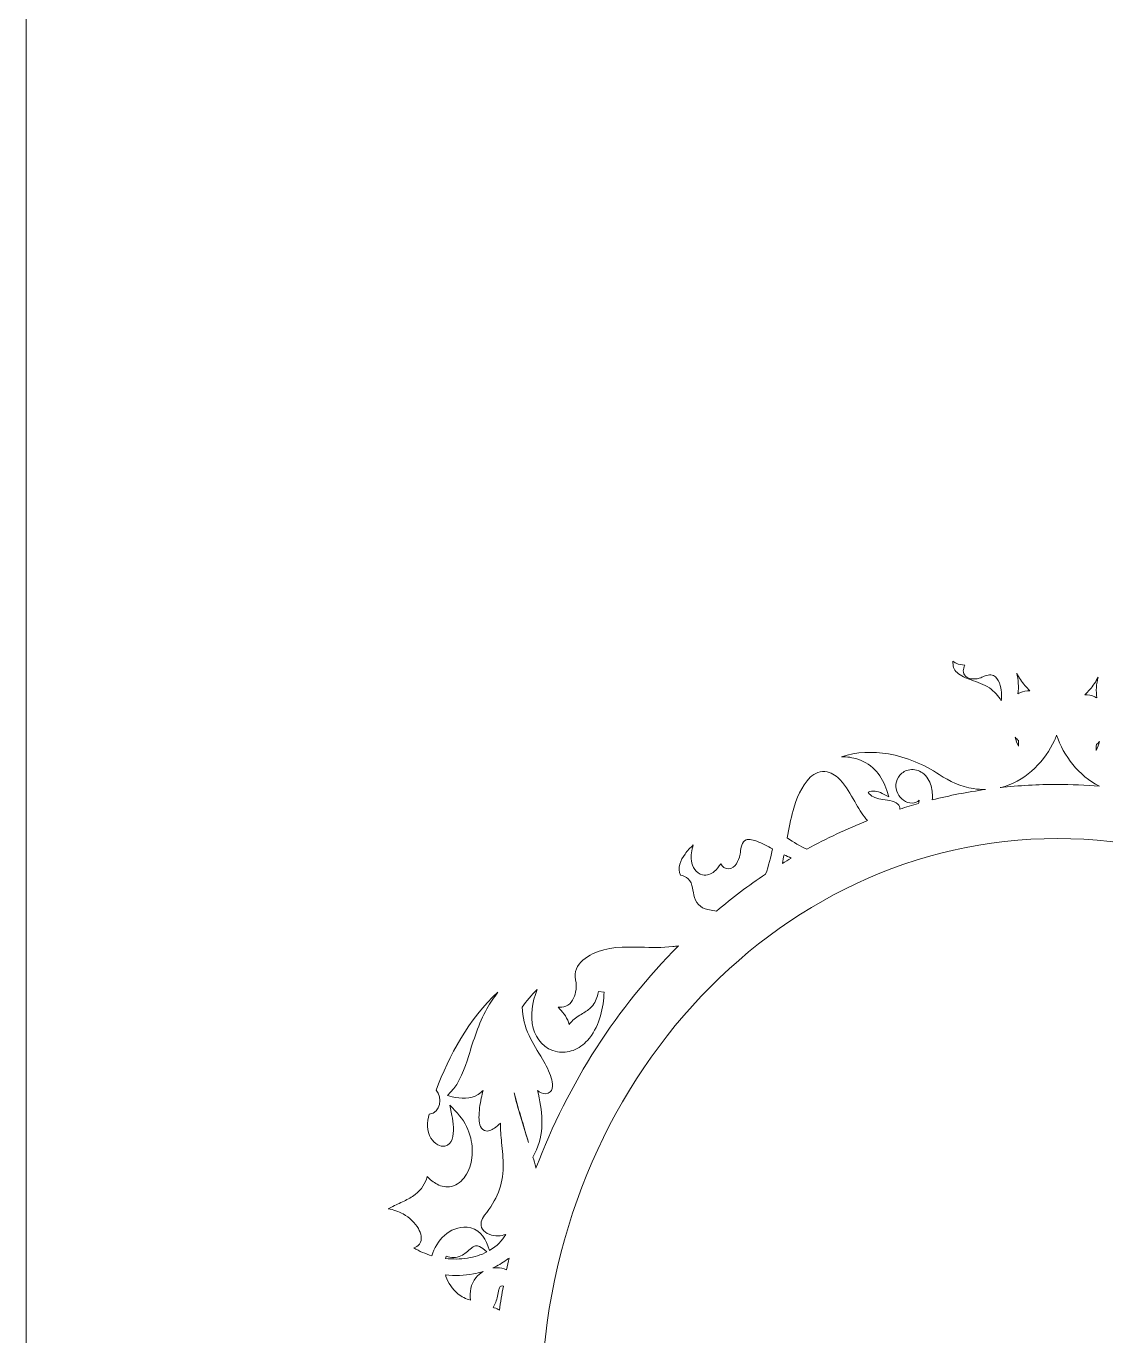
# Model space of a CAD drawing. Header units: millimetres. Extents: x -989 to 989, y -553 to 553.
# Drawn here: x 395.5 to 450.5, y 204.5 to 271.3 of the extents above; entities that cross this region are included whole.
import ezdxf

# ---------------------------------------------------------------- set-up
doc = ezdxf.new("R2010")
doc.units = ezdxf.units.MM
doc.header["$MEASUREMENT"] = 0
doc.layers.add('Camada 1', color=7, linetype='Continuous')

msp = doc.modelspace()

# ---------------------------------------------------------------- linework, layer by layer
at = {"layer": 'Camada 1', "color": 142, "lineweight": 20}
msp.add_lwpolyline([(395.4718, 33.5177), (593.2076, 33.5177), (593.2076, 414.1477), (395.4718, 414.1477), (395.4718, 33.5177)], close=True, dxfattribs=at)
at = {"layer": 'Camada 1', "color": 250, "lineweight": 9}
for points, knots in [([(442.7461, 238.8843), (442.7388, 238.6731), (442.7856, 238.4678), (442.9557, 238.305), (442.9557, 238.305), (443.1358, 238.1326), (443.4288, 238.0265), (443.6702, 237.9394), (443.6702, 237.9394), (443.9956, 237.822), (444.3188, 237.7118), (444.6049, 237.5258), (444.6049, 237.5258), (444.8702, 237.3535), (445.0646, 237.1227), (445.2116, 236.8676), (445.2116, 236.8676), (445.2315, 237.014), (445.2336, 237.1653), (445.2213, 237.3104), (445.2213, 237.3104), (445.1995, 237.5696), (445.102, 238.023), (444.8118, 238.1561), (444.8118, 238.1561), (444.6371, 238.2362), (444.4327, 238.1699), (444.2741, 238.0906), (444.2741, 238.0906), (444.2412, 238.0741), (444.2072, 238.0595), (444.1724, 238.0467), (444.1724, 238.0467), (443.9318, 237.9584), (443.5841, 237.9402), (443.3914, 238.1241), (443.3914, 238.1241), (443.2232, 238.2845), (443.2621, 238.4989), (443.3577, 238.6873), (443.3577, 238.6873), (443.2023, 238.6947), (443.0488, 238.7246), (442.91, 238.7876), (442.91, 238.7876), (442.8504, 238.8146), (442.7955, 238.8469), (442.7461, 238.8843)], [0, 0, 0, 0, 0.0769231, 0.0769231, 0.0769231, 0.0769231, 0.1538462, 0.1538462, 0.1538462, 0.1538462, 0.2307692, 0.2307692, 0.2307692, 0.2307692, 0.3076923, 0.3076923, 0.3076923, 0.3076923, 0.3846154, 0.3846154, 0.3846154, 0.3846154, 0.4615385, 0.4615385, 0.4615385, 0.4615385, 0.5384615, 0.5384615, 0.5384615, 0.5384615, 0.6153846, 0.6153846, 0.6153846, 0.6153846, 0.6923077, 0.6923077, 0.6923077, 0.6923077, 0.7692308, 0.7692308, 0.7692308, 0.7692308, 0.8461538, 0.8461538, 0.8461538, 0.8461538, 1, 1, 1, 1]), ([(446.0007, 238.2819), (446.0879, 237.9395), (446.1137, 237.5836), (446.0655, 237.2233), (446.0655, 237.2233), (446.0964, 237.2428), (446.1287, 237.2608), (446.1624, 237.2772), (446.1624, 237.2772), (446.331, 237.3588), (446.5058, 237.3864), (446.6786, 237.3758), (446.6786, 237.3758), (446.4959, 237.554), (446.3295, 237.7448), (446.192, 237.9501), (446.192, 237.9501), (446.12, 238.0577), (446.057, 238.168), (446.0007, 238.2819)], [0, 0, 0, 0, 0.1666667, 0.1666667, 0.1666667, 0.1666667, 0.3333333, 0.3333333, 0.3333333, 0.3333333, 0.5, 0.5, 0.5, 0.5, 0.6666667, 0.6666667, 0.6666667, 0.6666667, 1, 1, 1, 1]), ([(450.1515, 238.0729), (450.0952, 237.959), (450.0322, 237.8486), (449.9602, 237.7411), (449.9602, 237.7411), (449.8227, 237.5357), (449.6563, 237.345), (449.4736, 237.1668), (449.4736, 237.1668), (449.6464, 237.1774), (449.8212, 237.1498), (449.9898, 237.0681), (449.9898, 237.0681), (450.0235, 237.0518), (450.0558, 237.0338), (450.0867, 237.0143), (450.0867, 237.0143), (450.0385, 237.3746), (450.0643, 237.7305), (450.1515, 238.0729)], [0, 0, 0, 0, 0.1666667, 0.1666667, 0.1666667, 0.1666667, 0.3333333, 0.3333333, 0.3333333, 0.3333333, 0.5, 0.5, 0.5, 0.5, 0.6666667, 0.6666667, 0.6666667, 0.6666667, 1, 1, 1, 1]), ([(448.0761, 232.6044), (448.7989, 232.6044), (449.5154, 232.5743), (450.2248, 232.5163), (450.2248, 232.5163), (449.1567, 233.0492), (448.3904, 234.0665), (448.0386, 235.1126), (448.0386, 235.1126), (448.0035, 235.0225), (447.9654, 234.9333), (447.9246, 234.8451), (447.9246, 234.8451), (447.458, 233.8375), (446.5763, 232.8817), (445.3917, 232.5084), (445.3917, 232.5084), (445.3123, 232.4834), (445.2324, 232.4613), (445.152, 232.4421), (445.152, 232.4421), (446.1136, 232.5493), (447.089, 232.6044), (448.0761, 232.6044)], [0, 0, 0, 0, 0.1428571, 0.1428571, 0.1428571, 0.1428571, 0.2857143, 0.2857143, 0.2857143, 0.2857143, 0.4285714, 0.4285714, 0.4285714, 0.4285714, 0.5714286, 0.5714286, 0.5714286, 0.5714286, 0.7142857, 0.7142857, 0.7142857, 0.7142857, 1, 1, 1, 1]), ([(445.9211, 235.0097), (445.9602, 234.853), (446.0177, 234.7006), (446.097, 234.5486), (446.097, 234.5486), (446.1017, 234.647), (446.0974, 234.7457), (446.0854, 234.8435), (446.0854, 234.8435), (446.0261, 234.8958), (445.9713, 234.9514), (445.9211, 235.0097)], [0, 0, 0, 0, 0.25, 0.25, 0.25, 0.25, 0.5, 0.5, 0.5, 0.5, 1, 1, 1, 1]), ([(450.2311, 234.8007), (450.1809, 234.7423), (450.1261, 234.6868), (450.0668, 234.6345), (450.0668, 234.6345), (450.0547, 234.5367), (450.0505, 234.438), (450.0552, 234.3396), (450.0552, 234.3396), (450.1345, 234.4916), (450.192, 234.644), (450.2311, 234.8007)], [0, 0, 0, 0, 0.25, 0.25, 0.25, 0.25, 0.5, 0.5, 0.5, 0.5, 1, 1, 1, 1]), ([(440.0434, 231.3489), (440.3566, 231.4492), (440.6719, 231.5438), (440.9894, 231.6327), (440.9894, 231.6327), (441.0079, 231.688), (441.0226, 231.7443), (441.0334, 231.8012), (441.0334, 231.8012), (440.9382, 231.7163), (440.8176, 231.6594), (440.6658, 231.6542), (440.6658, 231.6542), (440.336, 231.6429), (440.0621, 231.8927), (439.9354, 232.141), (439.9354, 232.141), (439.7767, 232.4517), (439.8038, 232.8062), (440.0423, 233.0795), (440.0423, 233.0795), (440.1678, 233.2233), (440.3432, 233.3247), (440.5465, 233.3553), (440.5465, 233.3553), (440.7821, 233.3907), (441.012, 233.3252), (441.1956, 233.1929), (441.1956, 233.1929), (441.4244, 233.0279), (441.5594, 232.7797), (441.6305, 232.5304), (441.6305, 232.5304), (441.6978, 232.2946), (441.7186, 232.0542), (441.6932, 231.8189), (441.6932, 231.8189), (442.5826, 232.0416), (443.4875, 232.2194), (444.4061, 232.3485), (444.4061, 232.3485), (444.2016, 232.3452), (443.9959, 232.36), (443.7905, 232.3929), (443.7905, 232.3929), (443.1501, 232.4954), (442.5638, 232.7635), (442.0475, 233.109), (442.0475, 233.109), (441.2859, 233.6185), (440.3948, 233.9995), (439.4555, 234.1604), (439.4555, 234.1604), (438.6616, 234.2963), (437.8258, 234.2724), (437.0647, 234.0207), (437.0647, 234.0207), (437.3476, 234.0193), (437.6292, 233.9783), (437.892, 233.8916), (437.892, 233.8916), (438.6936, 233.6275), (439.1483, 233.0128), (439.368, 232.304), (439.368, 232.304), (439.368, 232.304), (439.4704, 231.9738), (439.4704, 231.9738), (439.4704, 231.9738), (439.4704, 231.9738), (439.1369, 232.1461), (439.1369, 232.1461), (439.1369, 232.1461), (438.893, 232.2721), (438.6547, 232.3122), (438.419, 232.2062), (438.419, 232.2062), (438.5563, 231.9936), (438.7822, 231.9074), (439.0642, 231.8561), (439.0642, 231.8561), (439.2178, 231.8282), (439.3742, 231.8135), (439.5273, 231.7846), (439.5273, 231.7846), (439.6767, 231.7564), (439.8324, 231.7117), (439.9354, 231.6055), (439.9354, 231.6055), (440.0071, 231.5318), (440.0383, 231.4432), (440.0434, 231.3489)], [0, 0, 0, 0, 0.0416667, 0.0416667, 0.0416667, 0.0416667, 0.0833333, 0.0833333, 0.0833333, 0.0833333, 0.125, 0.125, 0.125, 0.125, 0.1666667, 0.1666667, 0.1666667, 0.1666667, 0.2083333, 0.2083333, 0.2083333, 0.2083333, 0.25, 0.25, 0.25, 0.25, 0.2916667, 0.2916667, 0.2916667, 0.2916667, 0.3333333, 0.3333333, 0.3333333, 0.3333333, 0.375, 0.375, 0.375, 0.375, 0.4166667, 0.4166667, 0.4166667, 0.4166667, 0.4583333, 0.4583333, 0.4583333, 0.4583333, 0.5, 0.5, 0.5, 0.5, 0.5416667, 0.5416667, 0.5416667, 0.5416667, 0.5833333, 0.5833333, 0.5833333, 0.5833333, 0.625, 0.625, 0.625, 0.625, 0.6666667, 0.6666667, 0.6666667, 0.6666667, 0.7083333, 0.7083333, 0.7083333, 0.7083333, 0.75, 0.75, 0.75, 0.75, 0.7916667, 0.7916667, 0.7916667, 0.7916667, 0.8333333, 0.8333333, 0.8333333, 0.8333333, 0.875, 0.875, 0.875, 0.875, 0.9166667, 0.9166667, 0.9166667, 0.9166667, 1, 1, 1, 1]), ([(435.3004, 229.3086), (436.3014, 229.8564), (437.3348, 230.3425), (438.3974, 230.7611), (438.3974, 230.7611), (438.1599, 231.0093), (437.983, 231.3039), (437.8171, 231.5917), (437.8171, 231.5917), (437.598, 231.9717), (437.3916, 232.3449), (437.1151, 232.6966), (437.1151, 232.6966), (437.0822, 232.7385), (437.0477, 232.7793), (437.0114, 232.8189), (437.0114, 232.8189), (436.8397, 233.0066), (436.6061, 233.191), (436.3352, 233.2497), (436.3352, 233.2497), (435.998, 233.3229), (435.7033, 233.1767), (435.465, 232.9754), (435.465, 232.9754), (435.0293, 232.4798), (434.7525, 231.8952), (434.595, 231.2849), (434.595, 231.2849), (434.4752, 230.8205), (434.3804, 230.3541), (434.2916, 229.8847), (434.2916, 229.8847), (434.6284, 229.6526), (434.956, 229.4479), (435.3004, 229.3086)], [0, 0, 0, 0, 0.1, 0.1, 0.1, 0.1, 0.2, 0.2, 0.2, 0.2, 0.3, 0.3, 0.3, 0.3, 0.4, 0.4, 0.4, 0.4, 0.5, 0.5, 0.5, 0.5, 0.6, 0.6, 0.6, 0.6, 0.7, 0.7, 0.7, 0.7, 0.8, 0.8, 0.8, 0.8, 1, 1, 1, 1]), ([(448.0761, 229.8447), (462.6176, 229.8447), (474.4058, 216.8115), (474.4058, 200.7342), (474.4058, 200.7342), (474.4058, 184.6569), (462.6176, 171.6237), (448.0761, 171.6237), (448.0761, 171.6237), (433.5346, 171.6237), (421.7464, 184.6569), (421.7464, 200.7342), (421.7464, 200.7342), (421.7464, 216.8115), (433.5346, 229.8447), (448.0761, 229.8447)], [0, 0, 0, 0, 0.2, 0.2, 0.2, 0.2, 0.4, 0.4, 0.4, 0.4, 0.6, 0.6, 0.6, 0.6, 1, 1, 1, 1]), ([(433.1917, 228.0315), (433.3459, 228.456), (433.4546, 228.8957), (433.546, 229.3269), (433.546, 229.3269), (433.2905, 229.4619), (433.0221, 229.6035), (432.7523, 229.7045), (432.7523, 229.7045), (432.6019, 229.7608), (432.3536, 229.8404), (432.1923, 229.778), (432.1923, 229.778), (431.9753, 229.6939), (431.9264, 229.3412), (431.9101, 229.1642), (431.9101, 229.1642), (431.9049, 229.107), (431.8956, 229.05), (431.8828, 228.9938), (431.8828, 228.9938), (431.8273, 228.7489), (431.6437, 228.3136), (431.3046, 228.3006), (431.3046, 228.3006), (431.1188, 228.2934), (430.9894, 228.4147), (430.8997, 228.5613), (430.8997, 228.5613), (430.8132, 228.4148), (430.7067, 228.2764), (430.5761, 228.1701), (430.5761, 228.1701), (430.4124, 228.0369), (430.201, 227.9508), (429.9763, 227.9974), (429.9763, 227.9974), (429.62, 228.0712), (429.456, 228.4164), (429.4136, 228.7076), (429.4136, 228.7076), (429.3747, 228.9743), (429.4156, 229.2529), (429.5026, 229.5188), (429.5026, 229.5188), (429.3474, 229.3773), (429.203, 229.2221), (429.0819, 229.0572), (429.0819, 229.0572), (428.8501, 228.7416), (428.6696, 228.3399), (428.8468, 227.9764), (428.8468, 227.9764), (428.998, 227.9565), (429.1356, 227.9031), (429.2427, 227.7981), (429.2427, 227.7981), (429.3718, 227.6714), (429.4245, 227.5003), (429.4601, 227.3365), (429.4601, 227.3365), (429.4958, 227.172), (429.5165, 227.0048), (429.5653, 226.8427), (429.5653, 226.8427), (429.6872, 226.4377), (429.9536, 226.2605), (430.4174, 226.1916), (430.4174, 226.1916), (430.4174, 226.1916), (430.6862, 226.1517), (430.6862, 226.1517), (430.6862, 226.1517), (431.4898, 226.8247), (432.3256, 227.4529), (433.1917, 228.0315)], [0, 0, 0, 0, 0.05, 0.05, 0.05, 0.05, 0.1, 0.1, 0.1, 0.1, 0.15, 0.15, 0.15, 0.15, 0.2, 0.2, 0.2, 0.2, 0.25, 0.25, 0.25, 0.25, 0.3, 0.3, 0.3, 0.3, 0.35, 0.35, 0.35, 0.35, 0.4, 0.4, 0.4, 0.4, 0.45, 0.45, 0.45, 0.45, 0.5, 0.5, 0.5, 0.5, 0.55, 0.55, 0.55, 0.55, 0.6, 0.6, 0.6, 0.6, 0.65, 0.65, 0.65, 0.65, 0.7, 0.7, 0.7, 0.7, 0.75, 0.75, 0.75, 0.75, 0.8, 0.8, 0.8, 0.8, 0.85, 0.85, 0.85, 0.85, 0.9, 0.9, 0.9, 0.9, 1, 1, 1, 1]), ([(434.0469, 228.5792), (434.1958, 228.6709), (434.3451, 228.762), (434.4956, 228.8509), (434.4956, 228.8509), (434.3722, 228.9059), (434.2509, 228.964), (434.1328, 229.0229), (434.1328, 229.0229), (434.1056, 228.8759), (434.0775, 228.7276), (434.0469, 228.5792)], [0, 0, 0, 0, 0.25, 0.25, 0.25, 0.25, 0.5, 0.5, 0.5, 0.5, 1, 1, 1, 1]), ([(421.4766, 213.0341), (423.1265, 217.3898), (425.6253, 221.2548), (428.7454, 224.3753), (428.7454, 224.3753), (428.6486, 224.3622), (428.5519, 224.3498), (428.4556, 224.3381), (428.4556, 224.3381), (427.9145, 224.2724), (427.3613, 224.2943), (426.8171, 224.3081), (426.8171, 224.3081), (425.9814, 224.3294), (425.1104, 224.3399), (424.3607, 223.9611), (424.3607, 223.9611), (424.0226, 223.7903), (423.6813, 223.5376), (423.538, 223.2068), (423.538, 223.2068), (423.4593, 223.025), (423.4489, 222.8383), (423.4981, 222.649), (423.4981, 222.649), (423.5492, 222.4527), (423.54, 222.2176), (423.5, 222.0204), (423.5, 222.0204), (423.4449, 221.749), (423.3043, 221.4226), (423.0071, 221.2939), (423.0071, 221.2939), (422.8729, 221.2358), (422.736, 221.2293), (422.6038, 221.2547), (422.6038, 221.2547), (422.6293, 221.2258), (422.655, 221.1971), (422.6805, 221.1685), (422.6805, 221.1685), (422.7869, 221.0496), (422.891, 220.9314), (422.9784, 220.8005), (422.9784, 220.8005), (423.0723, 220.6597), (423.137, 220.517), (423.1767, 220.371), (423.1767, 220.371), (423.2144, 220.4233), (423.256, 220.4738), (423.302, 220.5221), (423.302, 220.5221), (423.4652, 220.6938), (423.6514, 220.8054), (423.8594, 220.9278), (423.8594, 220.9278), (424.0282, 221.0272), (424.184, 221.1234), (424.3133, 221.2644), (424.3133, 221.2644), (424.4852, 221.4519), (424.5777, 221.6832), (424.6347, 221.9169), (424.6347, 221.9169), (424.6347, 221.9169), (424.6656, 222.0435), (424.6656, 222.0435), (424.6656, 222.0435), (424.6656, 222.0435), (424.9547, 222.0081), (424.9547, 222.0081), (424.9547, 222.0081), (424.9547, 222.0081), (424.9459, 221.8788), (424.9459, 221.8788), (424.9459, 221.8788), (424.892, 221.0929), (424.6805, 220.1781), (424.1039, 219.5533), (424.1039, 219.5533), (423.9052, 219.338), (423.6584, 219.1548), (423.367, 219.0473), (423.367, 219.0473), (423.1136, 218.9539), (422.8396, 218.9236), (422.5695, 218.971), (422.5695, 218.971), (421.8983, 219.0887), (421.4879, 219.6171), (421.3368, 220.177), (421.3368, 220.177), (421.1653, 220.8123), (421.2879, 221.5071), (421.5304, 222.1419), (421.5304, 222.1419), (421.2491, 221.861), (420.9895, 221.5622), (420.7718, 221.2428), (420.7718, 221.2428), (420.7932, 220.7352), (420.9108, 220.2688), (421.1291, 219.7978), (421.1291, 219.7978), (421.3217, 219.3824), (421.5758, 218.9985), (421.8075, 218.6006), (421.8075, 218.6006), (421.9885, 218.2899), (422.1493, 217.9762), (422.2591, 217.6394), (422.2591, 217.6394), (422.3325, 217.4143), (422.3958, 216.9955), (422.108, 216.8612), (422.108, 216.8612), (421.9479, 216.7865), (421.7726, 216.8509), (421.6389, 216.9385), (421.6389, 216.9385), (421.612, 216.9561), (421.5855, 216.9753), (421.5595, 216.9957), (421.5595, 216.9957), (421.7928, 215.9904), (421.9395, 214.9626), (421.4972, 213.9766), (421.4972, 213.9766), (421.4972, 213.9766), (421.3255, 213.5939), (421.3255, 213.5939), (421.3255, 213.5939), (421.3743, 213.4251), (421.4208, 213.2558), (421.4637, 213.0858), (421.4637, 213.0858), (421.4637, 213.0858), (421.4766, 213.0341), (421.4766, 213.0341)], [0, 0, 0, 0, 0.0277778, 0.0277778, 0.0277778, 0.0277778, 0.0555556, 0.0555556, 0.0555556, 0.0555556, 0.0833333, 0.0833333, 0.0833333, 0.0833333, 0.1111111, 0.1111111, 0.1111111, 0.1111111, 0.1388889, 0.1388889, 0.1388889, 0.1388889, 0.1666667, 0.1666667, 0.1666667, 0.1666667, 0.1944444, 0.1944444, 0.1944444, 0.1944444, 0.2222222, 0.2222222, 0.2222222, 0.2222222, 0.25, 0.25, 0.25, 0.25, 0.2777778, 0.2777778, 0.2777778, 0.2777778, 0.3055556, 0.3055556, 0.3055556, 0.3055556, 0.3333333, 0.3333333, 0.3333333, 0.3333333, 0.3611111, 0.3611111, 0.3611111, 0.3611111, 0.3888889, 0.3888889, 0.3888889, 0.3888889, 0.4166667, 0.4166667, 0.4166667, 0.4166667, 0.4444444, 0.4444444, 0.4444444, 0.4444444, 0.4722222, 0.4722222, 0.4722222, 0.4722222, 0.5, 0.5, 0.5, 0.5, 0.5277778, 0.5277778, 0.5277778, 0.5277778, 0.5555556, 0.5555556, 0.5555556, 0.5555556, 0.5833333, 0.5833333, 0.5833333, 0.5833333, 0.6111111, 0.6111111, 0.6111111, 0.6111111, 0.6388889, 0.6388889, 0.6388889, 0.6388889, 0.6666667, 0.6666667, 0.6666667, 0.6666667, 0.6944444, 0.6944444, 0.6944444, 0.6944444, 0.7222222, 0.7222222, 0.7222222, 0.7222222, 0.75, 0.75, 0.75, 0.75, 0.7777778, 0.7777778, 0.7777778, 0.7777778, 0.8055556, 0.8055556, 0.8055556, 0.8055556, 0.8333333, 0.8333333, 0.8333333, 0.8333333, 0.8611111, 0.8611111, 0.8611111, 0.8611111, 0.8888889, 0.8888889, 0.8888889, 0.8888889, 0.9166667, 0.9166667, 0.9166667, 0.9166667, 0.9444444, 0.9444444, 0.9444444, 0.9444444, 1, 1, 1, 1]), ([(413.9314, 210.9634), (414.2053, 210.9288), (414.4684, 210.837), (414.7052, 210.7022), (414.7052, 210.7022), (415.0216, 210.5222), (415.3071, 210.2559), (415.4784, 209.9577), (415.4784, 209.9577), (415.6118, 209.7256), (415.7083, 209.4046), (415.5319, 209.169), (415.5319, 209.169), (415.46, 209.073), (415.3595, 209.0133), (415.2465, 208.979), (415.2465, 208.979), (415.5294, 208.8029), (415.8452, 208.6676), (416.1737, 208.573), (416.1737, 208.573), (416.2782, 208.9599), (416.4957, 209.3297), (416.8128, 209.6106), (416.8128, 209.6106), (417.1121, 209.8757), (417.526, 210.0761), (417.9608, 210.0316), (417.9608, 210.0316), (418.53, 209.9733), (418.8594, 209.5336), (419.025, 209.087), (419.025, 209.087), (419.025, 209.087), (419.1144, 208.8458), (419.1144, 208.8458), (419.1144, 208.8458), (419.12, 208.849), (419.1255, 208.8524), (419.1311, 208.8557), (419.1311, 208.8557), (419.4826, 209.0669), (419.751, 209.3401), (419.9354, 209.6618), (419.9354, 209.6618), (419.8137, 209.6172), (419.6816, 209.5923), (419.5447, 209.5891), (419.5447, 209.5891), (419.2439, 209.5819), (418.9057, 209.6869), (418.7512, 209.9308), (418.7512, 209.9308), (418.6007, 210.1684), (418.6895, 210.4291), (418.8562, 210.6384), (418.8562, 210.6384), (419.4789, 211.4201), (419.7974, 212.1583), (419.8069, 213.1178), (419.8069, 213.1178), (419.811, 213.5273), (419.7645, 213.9376), (419.7254, 214.3452), (419.7254, 214.3452), (419.6934, 214.6779), (419.6675, 215.0073), (419.6611, 215.3389), (419.6611, 215.3389), (419.5649, 215.2403), (419.4623, 215.1476), (419.3565, 215.0739), (419.3565, 215.0739), (419.2168, 214.9765), (419.0289, 214.8883), (418.8509, 214.9601), (418.8509, 214.9601), (418.5995, 215.0616), (418.5726, 215.407), (418.5702, 215.6177), (418.5702, 215.6177), (418.5664, 215.9442), (418.6225, 216.294), (418.6902, 216.6145), (418.6902, 216.6145), (418.7168, 216.7406), (418.7468, 216.8694), (418.7805, 216.9982), (418.7805, 216.9982), (418.7032, 216.9226), (418.621, 216.8531), (418.531, 216.7953), (418.531, 216.7953), (418.1301, 216.5383), (417.6569, 216.5748), (417.2026, 216.6829), (417.2026, 216.6829), (417.2026, 216.6829), (416.9584, 216.741), (416.9584, 216.741), (416.9584, 216.741), (416.9584, 216.741), (417.1248, 216.9099), (417.1248, 216.9099), (417.1248, 216.9099), (417.5844, 217.3764), (417.8508, 218.1503), (418.0342, 218.7386), (418.0342, 218.7386), (418.2907, 219.5613), (418.5527, 220.4028), (418.9775, 221.1716), (418.9775, 221.1716), (419.1448, 221.4746), (419.3321, 221.7547), (419.5404, 222.017), (419.5404, 222.017), (418.0385, 220.6532), (417.0429, 218.7432), (416.3782, 217.018), (416.3782, 217.018), (416.7179, 216.641), (416.6237, 215.8622), (416.0339, 215.7845), (416.0339, 215.7845), (415.8911, 215.3867), (415.8858, 214.942), (416.1224, 214.5707), (416.1224, 214.5707), (416.2071, 214.4377), (416.3268, 214.3125), (416.4746, 214.232), (416.4746, 214.232), (416.58, 214.1747), (416.7081, 214.1368), (416.8324, 214.1578), (416.8324, 214.1578), (417.0313, 214.1915), (417.141, 214.3632), (417.1974, 214.5208), (417.1974, 214.5208), (417.3254, 214.8782), (417.2671, 215.3611), (417.1921, 215.7223), (417.1921, 215.7223), (417.1921, 215.7223), (417.0821, 216.2519), (417.0821, 216.2519), (417.0821, 216.2519), (417.0821, 216.2519), (417.4684, 215.8367), (417.4684, 215.8367), (417.4684, 215.8367), (417.7729, 215.5094), (417.9883, 215.1271), (418.1106, 214.7173), (418.1106, 214.7173), (418.2212, 214.3468), (418.2558, 213.9533), (418.2081, 213.5721), (418.2081, 213.5721), (418.1674, 213.2471), (418.063, 212.9074), (417.8722, 212.6255), (417.8722, 212.6255), (417.7112, 212.3879), (417.4753, 212.1761), (417.1636, 212.1075), (417.1636, 212.1075), (416.9081, 212.0512), (416.6577, 212.1038), (416.4337, 212.2197), (416.4337, 212.2197), (416.243, 212.3184), (416.0742, 212.4603), (415.928, 212.6154), (415.928, 212.6154), (415.8299, 212.2601), (415.6521, 211.9459), (415.3185, 211.6924), (415.3185, 211.6924), (415.1446, 211.5602), (414.9473, 211.4567), (414.7465, 211.3603), (414.7465, 211.3603), (414.5309, 211.2567), (414.312, 211.1601), (414.0999, 211.0505), (414.0999, 211.0505), (414.0999, 211.0505), (413.9314, 210.9634), (413.9314, 210.9634)], [0, 0, 0, 0, 0.0204082, 0.0204082, 0.0204082, 0.0204082, 0.0408163, 0.0408163, 0.0408163, 0.0408163, 0.0612245, 0.0612245, 0.0612245, 0.0612245, 0.0816327, 0.0816327, 0.0816327, 0.0816327, 0.1020408, 0.1020408, 0.1020408, 0.1020408, 0.122449, 0.122449, 0.122449, 0.122449, 0.1428571, 0.1428571, 0.1428571, 0.1428571, 0.1632653, 0.1632653, 0.1632653, 0.1632653, 0.1836735, 0.1836735, 0.1836735, 0.1836735, 0.2040816, 0.2040816, 0.2040816, 0.2040816, 0.2244898, 0.2244898, 0.2244898, 0.2244898, 0.244898, 0.244898, 0.244898, 0.244898, 0.2653061, 0.2653061, 0.2653061, 0.2653061, 0.2857143, 0.2857143, 0.2857143, 0.2857143, 0.3061224, 0.3061224, 0.3061224, 0.3061224, 0.3265306, 0.3265306, 0.3265306, 0.3265306, 0.3469388, 0.3469388, 0.3469388, 0.3469388, 0.3673469, 0.3673469, 0.3673469, 0.3673469, 0.3877551, 0.3877551, 0.3877551, 0.3877551, 0.4081633, 0.4081633, 0.4081633, 0.4081633, 0.4285714, 0.4285714, 0.4285714, 0.4285714, 0.4489796, 0.4489796, 0.4489796, 0.4489796, 0.4693878, 0.4693878, 0.4693878, 0.4693878, 0.4897959, 0.4897959, 0.4897959, 0.4897959, 0.5102041, 0.5102041, 0.5102041, 0.5102041, 0.5306122, 0.5306122, 0.5306122, 0.5306122, 0.5510204, 0.5510204, 0.5510204, 0.5510204, 0.5714286, 0.5714286, 0.5714286, 0.5714286, 0.5918367, 0.5918367, 0.5918367, 0.5918367, 0.6122449, 0.6122449, 0.6122449, 0.6122449, 0.6326531, 0.6326531, 0.6326531, 0.6326531, 0.6530612, 0.6530612, 0.6530612, 0.6530612, 0.6734694, 0.6734694, 0.6734694, 0.6734694, 0.6938776, 0.6938776, 0.6938776, 0.6938776, 0.7142857, 0.7142857, 0.7142857, 0.7142857, 0.7346939, 0.7346939, 0.7346939, 0.7346939, 0.755102, 0.755102, 0.755102, 0.755102, 0.7755102, 0.7755102, 0.7755102, 0.7755102, 0.7959184, 0.7959184, 0.7959184, 0.7959184, 0.8163265, 0.8163265, 0.8163265, 0.8163265, 0.8367347, 0.8367347, 0.8367347, 0.8367347, 0.8571429, 0.8571429, 0.8571429, 0.8571429, 0.877551, 0.877551, 0.877551, 0.877551, 0.8979592, 0.8979592, 0.8979592, 0.8979592, 0.9183673, 0.9183673, 0.9183673, 0.9183673, 0.9387755, 0.9387755, 0.9387755, 0.9387755, 0.9591837, 0.9591837, 0.9591837, 0.9591837, 1, 1, 1, 1]), ([(421.096, 214.347), (420.9486, 214.8514), (420.796, 215.3546), (420.6485, 215.8591), (420.6485, 215.8591), (420.5487, 216.2006), (420.4509, 216.5432), (420.361, 216.8873), (420.361, 216.8873), (420.4569, 216.4848), (420.5671, 216.0845), (420.6826, 215.6863), (420.6826, 215.6863), (420.8126, 215.2383), (420.9556, 214.7936), (421.0957, 214.3481), (421.0957, 214.3481), (421.0958, 214.3477), (421.0959, 214.3473), (421.096, 214.347)], [0, 0, 0, 0, 0.1666667, 0.1666667, 0.1666667, 0.1666667, 0.3333333, 0.3333333, 0.3333333, 0.3333333, 0.5, 0.5, 0.5, 0.5, 0.6666667, 0.6666667, 0.6666667, 0.6666667, 1, 1, 1, 1]), ([(418.9789, 208.7709), (418.9789, 208.7709), (418.7694, 208.9398), (418.7694, 208.9398), (418.7694, 208.9398), (418.6747, 209.0162), (418.5315, 209.1153), (418.3934, 209.0834), (418.3934, 209.0834), (418.3165, 209.0656), (418.2414, 209.0122), (418.1831, 208.9662), (418.1831, 208.9662), (418.0916, 208.8941), (418.0079, 208.8139), (417.9171, 208.7406), (417.9171, 208.7406), (417.835, 208.6745), (417.7477, 208.6134), (417.6497, 208.5667), (417.6497, 208.5667), (417.398, 208.4467), (417.1461, 208.4578), (416.9006, 208.5461), (416.9006, 208.5461), (416.8846, 208.51), (416.8705, 208.4733), (416.8583, 208.4361), (416.8583, 208.4361), (417.2308, 208.3926), (417.6127, 208.3969), (417.9822, 208.4547), (417.9822, 208.4547), (418.3315, 208.5094), (418.6722, 208.6127), (418.9789, 208.7709)], [0, 0, 0, 0, 0.1, 0.1, 0.1, 0.1, 0.2, 0.2, 0.2, 0.2, 0.3, 0.3, 0.3, 0.3, 0.4, 0.4, 0.4, 0.4, 0.5, 0.5, 0.5, 0.5, 0.6, 0.6, 0.6, 0.6, 0.7, 0.7, 0.7, 0.7, 0.8, 0.8, 0.8, 0.8, 1, 1, 1, 1]), ([(419.9743, 207.8598), (420.0156, 208.0596), (420.0596, 208.2582), (420.1043, 208.4565), (420.1043, 208.4565), (420.063, 208.4239), (420.0211, 208.3916), (419.9786, 208.3596), (419.9786, 208.3596), (419.7617, 208.1965), (419.5233, 208.0601), (419.2705, 207.949), (419.2705, 207.949), (419.3375, 207.9593), (419.4059, 207.9647), (419.4753, 207.9645), (419.4753, 207.9645), (419.6596, 207.964), (419.8264, 207.9261), (419.9743, 207.8598)], [0, 0, 0, 0, 0.1666667, 0.1666667, 0.1666667, 0.1666667, 0.3333333, 0.3333333, 0.3333333, 0.3333333, 0.5, 0.5, 0.5, 0.5, 0.6666667, 0.6666667, 0.6666667, 0.6666667, 1, 1, 1, 1]), ([(418.7784, 207.7692), (418.6169, 207.7212), (418.4519, 207.6821), (418.2848, 207.6517), (418.2848, 207.6517), (417.8261, 207.5682), (417.3291, 207.5462), (416.8583, 207.601), (416.8583, 207.601), (416.8669, 207.5715), (416.8762, 207.5422), (416.8863, 207.5131), (416.8863, 207.5131), (416.9997, 207.1873), (417.2152, 206.8702), (417.4957, 206.6363), (417.4957, 206.6363), (417.6709, 206.4903), (417.8993, 206.3562), (418.143, 206.3147), (418.143, 206.3147), (418.0806, 206.71), (418.1504, 207.1161), (418.4152, 207.4503), (418.4152, 207.4503), (418.5143, 207.5754), (418.6378, 207.6842), (418.7784, 207.7692)], [0, 0, 0, 0, 0.125, 0.125, 0.125, 0.125, 0.25, 0.25, 0.25, 0.25, 0.375, 0.375, 0.375, 0.375, 0.5, 0.5, 0.5, 0.5, 0.625, 0.625, 0.625, 0.625, 0.75, 0.75, 0.75, 0.75, 1, 1, 1, 1]), ([(419.6133, 205.794), (419.6729, 206.2063), (419.739, 206.6163), (419.8127, 207.0233), (419.8127, 207.0233), (419.8095, 207.0242), (419.8063, 207.0251), (419.803, 207.0258), (419.803, 207.0258), (419.7691, 207.0338), (419.7344, 207.0319), (419.7005, 207.0246), (419.7005, 207.0246), (419.684, 207.021), (419.6689, 207.0154), (419.6561, 207.0052), (419.6561, 207.0052), (419.6172, 206.9739), (419.5954, 206.8966), (419.5843, 206.8533), (419.5843, 206.8533), (419.5555, 206.7407), (419.5394, 206.6235), (419.5141, 206.5097), (419.5141, 206.5097), (419.4668, 206.2962), (419.3967, 206.1049), (419.2901, 205.9271), (419.2901, 205.9271), (419.3097, 205.9253), (419.3295, 205.9225), (419.3493, 205.9186), (419.3493, 205.9186), (419.4502, 205.8987), (419.5376, 205.8544), (419.6133, 205.794)], [0, 0, 0, 0, 0.1, 0.1, 0.1, 0.1, 0.2, 0.2, 0.2, 0.2, 0.3, 0.3, 0.3, 0.3, 0.4, 0.4, 0.4, 0.4, 0.5, 0.5, 0.5, 0.5, 0.6, 0.6, 0.6, 0.6, 0.7, 0.7, 0.7, 0.7, 0.8, 0.8, 0.8, 0.8, 1, 1, 1, 1])]:
    msp.add_open_spline(points, degree=3, knots=knots, dxfattribs=at)

doc.saveas('drawing.dxf')
